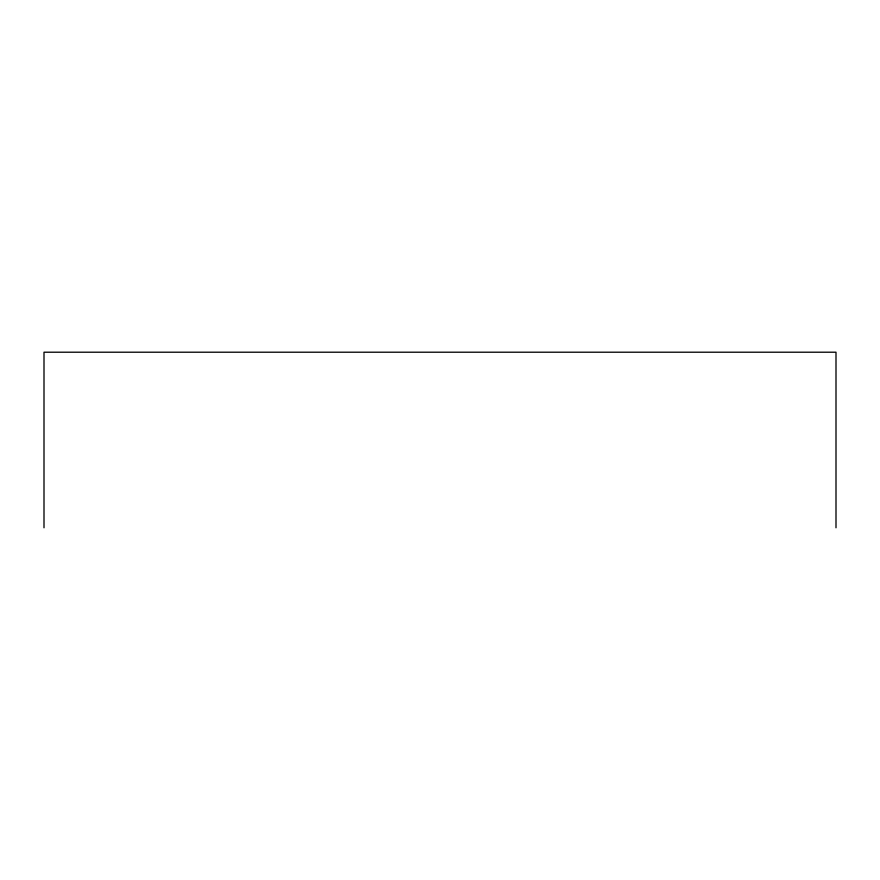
<?xml version="1.0" encoding="UTF-8"?>
<svg xmlns="http://www.w3.org/2000/svg" width="880" height="880" viewBox="0 0 880 880"><rect width="100%" height="100%" fill="white"/><g stroke="black" fill="none" stroke-linecap="round" stroke-linejoin="round"><path stroke-width="1.32" d="M836 527.791L836 352.209L44 352.209L44 527.791"/></g></svg>
